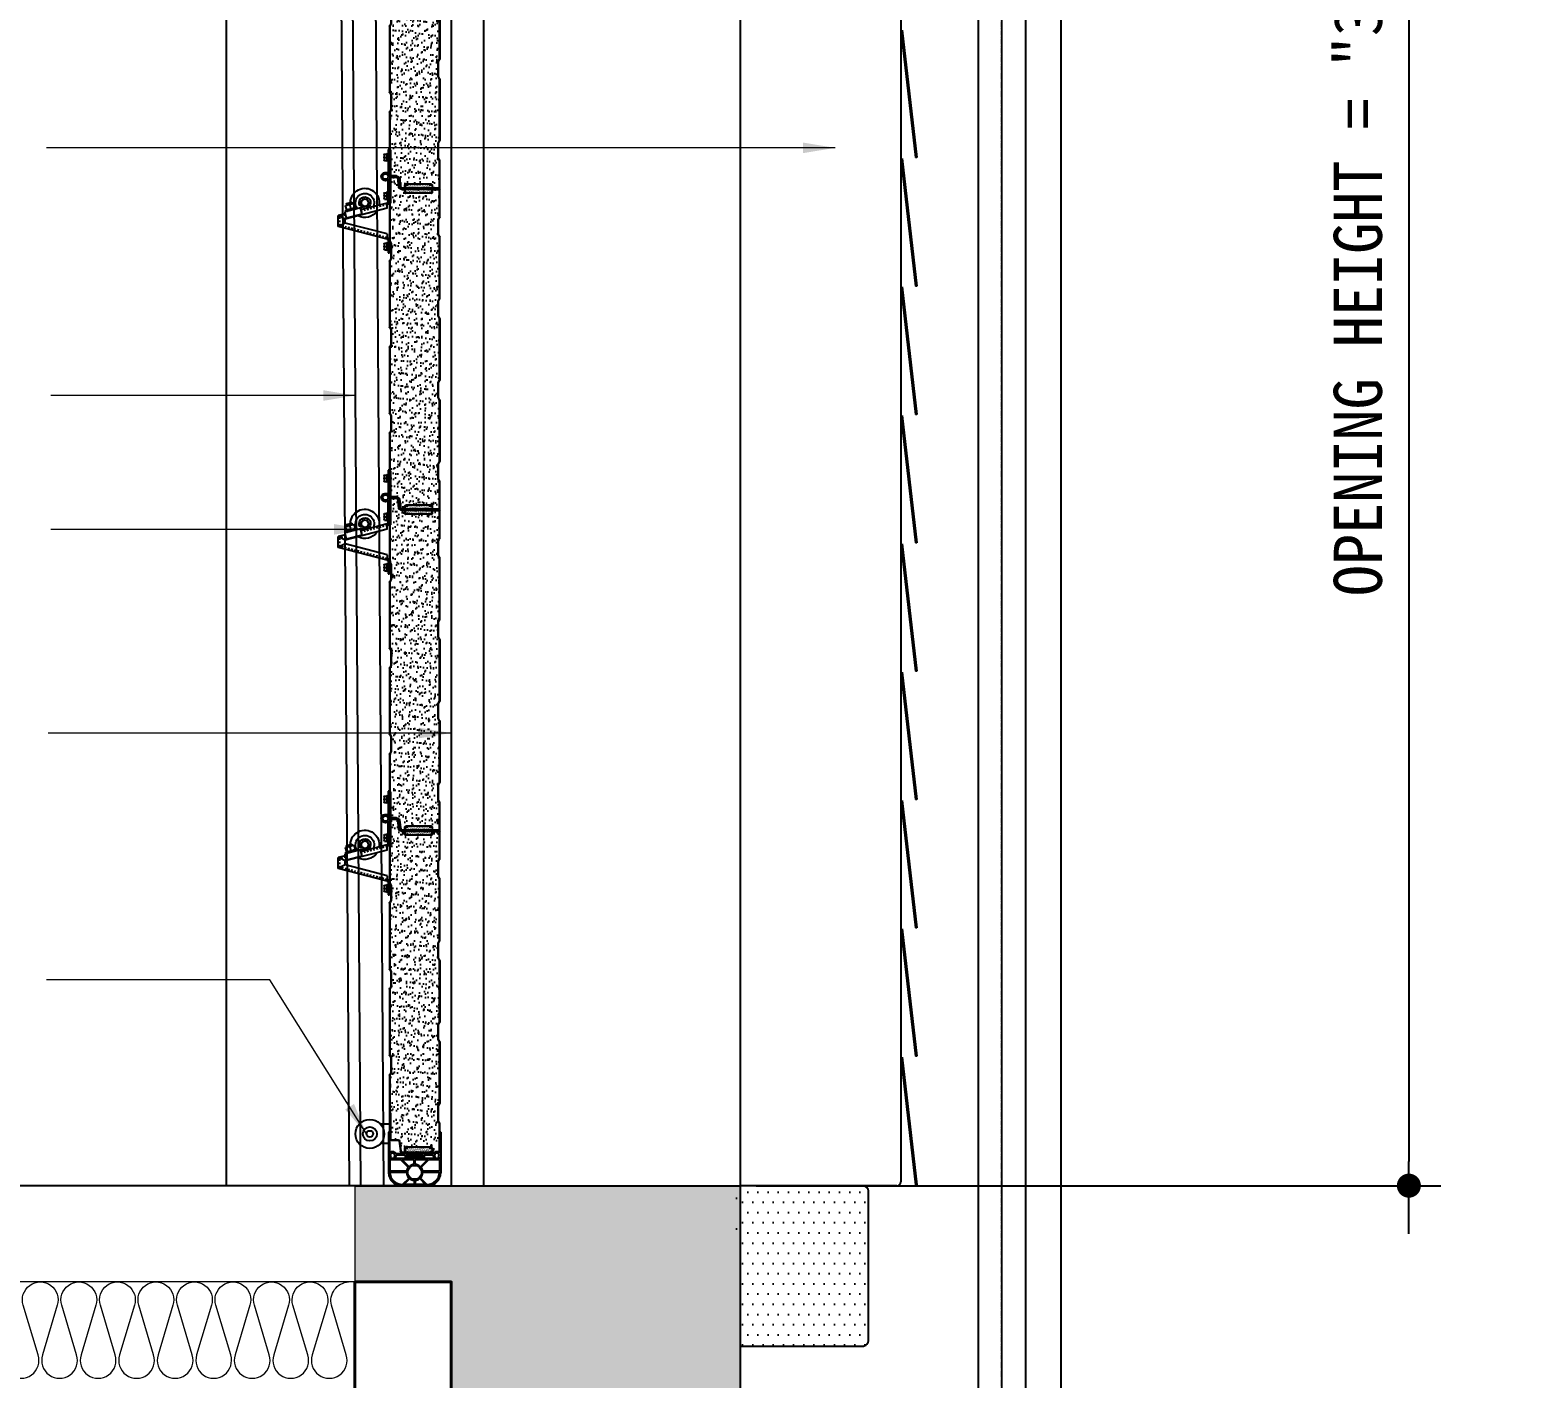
# Model space of a CAD drawing. Header units: millimetres. Extents: x 204328 to 274136, y -196910 to -178068.
# Drawn here: x 239423 to 241738, y -192304 to -190203 of the extents above; entities that cross this region are included whole.
import ezdxf

# ---------------------------------------------------------------- set-up
doc = ezdxf.new("R2010")
doc.units = ezdxf.units.MM
for name, pattern in [('CEN', [62, 60, -1, 0, -1]), ('CENTER', [2, 1.25, -0.25, 0.25, -0.25]), ('HIDDEN', [0.375, 0.25, -0.125]), ('HIDDEN2', [1, 0.5, -0.5])]:
    doc.linetypes.add(name, pattern=pattern)
doc.layers.get('Defpoints').update_dxf_attribs({"color": 140})
for name, color, linetype, lineweight in [('A-AXIS-LINE', 1, 'CEN', 15), ('A-CONC-LIN1', 2, 'Continuous', 40), ('A-DIMS', 7, 'Continuous', 25), ('A-ELEV-LIN2', 7, 'Continuous', 25), ('A-ELEV-LIN3', 8, 'Continuous', 18), ('A-XXXX-FIN2', 6, 'Continuous', 20), ('A-XXXX-INSL2', 8, 'Continuous', 18), ('DJ', 7, 'Continuous', 5)]:
    doc.layers.add(name, color=color, linetype=linetype, lineweight=lineweight)
for name, color, linetype in [('A-CONC-SOLD', 253, 'CEN'), ('CEN', 1, 'CEN'), ('dim', 7, 'Continuous'), ('OHD Frame', 2, 'Continuous'), ('OHD Panel', 5, 'Continuous'), ('OHD Track', 4, 'Continuous')]:
    doc.layers.add(name, color=color, linetype=linetype)
doc.layers.add('A-XXXX-NPLT', color=144, linetype='Continuous', lineweight=15, plot=False)
doc.styles.add('HY울릉도L', font='')
doc.styles.add('돋움체', font='')
doc.styles.get('HY울릉도L').set_extended_font_data('Dotum')
doc.styles.get('돋움체').set_extended_font_data('DotumChe')
doc.dimstyles.new('CDIM', dxfattribs={"dimtxt": 3, "dimasz": 1.5, "dimexe": 2, "dimexo": 1, "dimgap": 1, "dimtad": 1, "dimdec": 0, "dimrnd": 0.5, "dimzin": 0, "dimdsep": 32, "dimlunit": 6, "dimtxsty": 'HY울릉도L', "dimblk1": '_CIDOT', "dimblk2": '_CIDOT', "dimsah": 1, "dimcen": 5.5, "dimclrd": 2, "dimclre": 2, "dimclrt": 7, "dimadec": 0, "dimazin": 0, "dimtfac": 1, "dimtdec": 0, "dimtix": 1, "dimtmove": 2, "dimatfit": 1, "dimldrblk": '_CIDOT', "dimfxl": 1, "dimtolj": 1, "dimtzin": 0, "dimlwd": -1, "dimarcsym": 0})
doc.dimstyles.new('ISO-25', dxfattribs={"dimtxt": 2.5, "dimasz": 2.5, "dimexe": 1.25, "dimexo": 0.625, "dimtad": 1, "dimdsep": 46, "dimtxsty": 'Standard', "dimcen": 2.5, "dimadec": 0, "dimazin": 0, "dimtfac": 1, "dimtmove": 0, "dimatfit": 3, "dimfxl": 1, "dimarcsym": 0})

# ---------------------------------------------------------------- blocks, each defined once
blk = doc.blocks.new('2ROLLER')
for p, q in [((-153853.3, -195.2, 0), (-153854.1, -198.4, 0)), ((-153851.3, -199.7, 0), (-153842.6, -201.9, 0)), ((-153850.6, -196.7, 0), (-153817.7, -205.2, 0)), ((-153844.8, -195.1, 0), (-153841.6, -196, 0)), ((-153841.9, -199, 0), (-153844.4, -208.7, 0)), ((-153836.1, -199.2, 0), (-153836.4, -200.4, 0)), ((-153836.4, -200.4, 0), (-153835.4, -200.7, 0)), ((-153835.4, -200.4, 0), (-153835.4, -200.7, 0)), ((-153835.4, -200.4, 0), (-153834.4, -200.9, 0)), ((-153834.4, -200.7, 0), (-153834.4, -200.9, 0)), ((-153834.4, -200.7, 0), (-153833.5, -201.2, 0)), ((-153834.4, -200.7, 0), (-153833.5, -201.2, 0)), ((-153832.4, -193.2, 0), (-153833.9, -199, 0)), ((-153833.9, -199, 0), (-153820.4, -202.5, 0)), ((-153831.2, -192.4, 0), (-153819.6, -195.4, 0)), ((-153829.6, -192, 0), (-153829.2, -191.8, 0)), ((-153821, -194.8, 0), (-153829.6, -192.1, 0)), ((-153829.4, -192.6, 0), (-153829.6, -192.2, 0)), ((-153829.6, -192.8, 0), (-153829.4, -192.7, 0)), ((-153820.8, -193.9, 0), (-153829.4, -191.2, 0)), ((-153829.1, -191.7, 0), (-153829.4, -191.3, 0)), ((-153829.3, -191.2, 0), (-153828.9, -190.9, 0)), ((-153829.1, -190.3, 0), (-153828.7, -190, 0)), ((-153820.5, -193, 0), (-153829.1, -190.3, 0)), ((-153828.9, -190.8, 0), (-153829.1, -190.4, 0)), ((-153820.5, -192.1, 0), (-153828.6, -190, 0)), ((-153825.7, -194.9, 0), (-153827.2, -200.7, 0)), ((-153823.7, -203.4, 0), (-153822.8, -203.9, 0)), ((-153823.7, -203.4, 0), (-153822.8, -203.9, 0)), ((-153822.8, -203.7, 0), (-153822.8, -203.9, 0)), ((-153822.8, -203.7, 0), (-153821.9, -204.1, 0)), ((-153822.8, -203.7, 0), (-153821.9, -204.1, 0)), ((-153821.8, -203.9, 0), (-153821.9, -204.1, 0)), ((-153821.8, -203.9, 0), (-153820.9, -204.4, 0)), ((-153821.8, -203.9, 0), (-153820.9, -204.4, 0)), ((-153821.3, -195, 0), (-153821, -194.8, 0)), ((-153821.2, -194.2, 0), (-153820.8, -194, 0)), ((-153821, -194.7, 0), (-153821.2, -194.3, 0)), ((-153821, -193.3, 0), (-153820.6, -193.1, 0)), ((-153820.8, -193.8, 0), (-153821, -193.4, 0)), ((-153820.8, -204.2, 0), (-153820.9, -204.4, 0)), ((-153820.8, -192.4, 0), (-153820.5, -192.3, 0)), ((-153820.6, -193, 0), (-153820.8, -192.6, 0)), ((-153820.8, -204.2, 0), (-153819.9, -204.6, 0)), ((-153820.8, -204.2, 0), (-153819.9, -204.6, 0)), ((-153818.9, -196.6, 0), (-153820.4, -202.5, 0)), ((-153817.7, -205.2, 0), (-153820.2, -214.9, 0)), ((-153819.9, -204.6, 0), (-153818.9, -204.9, 0)), ((-153818.6, -203.7, 0), (-153818.9, -204.9, 0)), ((-153818.8, -204.4, 0), (-153818.9, -204.7, 0)), ((-153844.4, -208.7, 0), (-153820.2, -214.9, 0))]:
    blk.add_line(p, q)
at = {"color": 0}
for p, q in [((-153833.4, -200.9, 0), (-153833.5, -201.2, 0)), ((-153833.4, -200.9, 0), (-153832.5, -201.4, 0)), ((-153833.4, -200.9, 0), (-153832.5, -201.4, 0)), ((-153832.4, -201.2, 0), (-153832.5, -201.4, 0)), ((-153832.4, -201.2, 0), (-153831.5, -201.7, 0)), ((-153832.4, -201.2, 0), (-153831.5, -201.7, 0)), ((-153831.5, -201.4, 0), (-153831.5, -201.7, 0)), ((-153831.5, -201.4, 0), (-153830.6, -201.9, 0)), ((-153831.5, -201.4, 0), (-153830.6, -201.9, 0)), ((-153830.5, -201.7, 0), (-153830.6, -201.9, 0)), ((-153830.5, -201.7, 0), (-153829.6, -202.1, 0)), ((-153830.5, -201.7, 0), (-153829.6, -202.1, 0)), ((-153829.5, -201.9, 0), (-153829.6, -202.1, 0)), ((-153829.5, -201.9, 0), (-153828.6, -202.4, 0)), ((-153829.5, -201.9, 0), (-153828.6, -202.4, 0)), ((-153828.6, -202.2, 0), (-153828.6, -202.4, 0)), ((-153828.6, -202.2, 0), (-153827.7, -202.6, 0)), ((-153828.6, -202.2, 0), (-153827.7, -202.6, 0)), ((-153827.6, -202.4, 0), (-153827.7, -202.6, 0)), ((-153827.6, -202.4, 0), (-153826.7, -202.9, 0)), ((-153827.6, -202.4, 0), (-153826.7, -202.9, 0)), ((-153826.6, -202.7, 0), (-153826.7, -202.9, 0)), ((-153826.6, -202.7, 0), (-153825.7, -203.1, 0)), ((-153826.6, -202.7, 0), (-153825.7, -203.1, 0)), ((-153825.7, -202.9, 0), (-153825.7, -203.1, 0)), ((-153825.7, -202.9, 0), (-153824.8, -203.4, 0)), ((-153825.7, -202.9, 0), (-153824.8, -203.4, 0)), ((-153824.7, -203.2, 0), (-153824.8, -203.4, 0)), ((-153824.7, -203.2, 0), (-153823.8, -203.6, 0)), ((-153824.7, -203.2, 0), (-153823.8, -203.6, 0)), ((-153823.7, -203.4, 0), (-153823.8, -203.6, 0))]:
    blk.add_line(p, q, dxfattribs=at)
at = {"color": 5, "linetype": 'HIDDEN'}
blk.add_line((-153823.7, -203.7, 0), (-153823.6, -203.7, 0), dxfattribs=at)
blk.add_circle((-153849.1, -190.9, 0), 5.5)
for centre, radius, start, end in [((-153849.1, -190.9, 0), 22.5, 1.0314, 189.1436), ((-153849.1, -190.9, 0), 14.5, 321.1221, 203.9319), ((-153849.1, -190.9, 0), 9, 326.0942, 255.5654), ((-153849.1, -190.9, 0), 6, 315.5654, 255.5654), ((-153849.2, -191.4, 0), 22.5, 212.732, 298.3988), ((-153833.5, -211.5, 0), 12.5, 59.3052, 101.6693), ((-153831.5, -193.4, 0), 1, 75.5654, 165.5654), ((-153829.5, -192.1, 0), 0.0908, 120.5654, 210.5654), ((-153829.3, -191.2, 0), 0.0908, 120.5654, 210.5654), ((-153829.4, -192.6, 0), 0.0908, 300.5654, 30.5654), ((-153829.2, -191.7, 0), 0.0908, 300.5654, 30.5654), ((-153829.1, -190.4, 0), 0.0908, 120.5654, 210.5654), ((-153829, -190.9, 0), 0.0908, 300.5654, 30.5654), ((-153828.6, -190.1, 0), 0.0908, 75.5654, 120.5654), ((-153826.8, -213.2, 0), 12.5, 49.4615, 91.8256), ((-153826.6, -194.7, 0), 1, 345.5654, 75.5654), ((-153824.7, -195.1, 0), 1, 75.5654, 165.5654), ((-153821.2, -194.3, 0), 0.0908, 120.5654, 210.5654), ((-153820.9, -193.4, 0), 0.0908, 120.5654, 210.5654), ((-153821.1, -194.8, 0), 0.0908, 300.5654, 30.5654), ((-153820.7, -192.5, 0), 0.0908, 120.5654, 210.5654), ((-153820.9, -193.9, 0), 0.0908, 300.5654, 30.5654), ((-153820.6, -193, 0), 0.0908, 300.5654, 30.5654), ((-153820.5, -192.2, 0), 0.0908, 300.5654, 75.5654), ((-153819.9, -196.4, 0), 1, 345.5654, 75.5654)]:
    blk.add_arc(centre, radius, start, end)
blk.add_arc((-153823.6, -203.8, 0), 0.09, 120.5654, 210.5654, dxfattribs=at)
blk = doc.blocks.new('2인치 SIDE HINGE 단면')
at = {"extrusion": (-1, 2.44929e-16, 5.96917e-14)}
blk.add_line((0, 129), (0, 165), dxfattribs=at)
at = {"extrusion": (2.44929e-16, 1, -2.44929e-16)}
blk.add_line((0, 165), (2.3, 165), dxfattribs=at)
at = {"extrusion": (-5.96917e-14, -2.44929e-16, -1)}
for p, q in [((0, 165), (2.3, 165)), ((0, 129), (0, 165)), ((2.3, 165), (2.3, 129)), ((0, 129), (2.3, 129))]:
    blk.add_line(p, q, dxfattribs=at)
at = {"extrusion": (1, -2.44929e-16, -5.96917e-14)}
blk.add_line((2.3, 165), (2.3, 129), dxfattribs=at)
at = {"color": 5, "linetype": 'HIDDEN2', "ltscale": 5}
for p, q in [((0, 156), (2.3, 156)), ((2.3, 149), (0, 149)), ((2.3, 97.5), (0, 97.5)), ((2.3, 94), (0, 94)), ((2.3, 91), (0, 91)), ((2.3, 87.5), (0, 87.5)), ((4, 79), (44.6, 68.5)), ((4, 27.6), (77.7, 46.6)), ((68.8, 62.3), (77.7, 60)), ((77.7, 46.6), (77.7, 60)), ((2.3, 18.6), (0, 18.6)), ((2.3, 15.1), (0, 15.1)), ((2.3, 12.1), (0, 12.1)), ((2.3, 8.6), (0, 8.6))]:
    blk.add_line(p, q, dxfattribs=at)
for p, q in [((3.2, 159.2), (2.3, 159.2)), ((3.2, 145.8), (2.4, 145.8)), ((8, 157.5), (3.7, 157.5)), ((3.7, 157.5), (3.7, 147.5)), ((8, 152.5), (3.7, 152.5)), ((8, 147.5), (3.7, 147.5)), ((8.7, 156.8), (8.7, 148.2)), ((0, 129), (0, 122.5)), ((0, 83.4), (0, 122.5)), ((2.3, 129), (2.3, 127.5)), ((2.3, 127.5), (2.3, 129)), ((2.3, 83.4), (2.3, 117.5)), ((3.2, 99.2), (2.3, 99.2)), ((8, 97.5), (3.7, 97.5)), ((3.7, 97.5), (3.7, 87.5)), ((8.7, 96.8), (8.7, 88.2)), ((2.3, 86), (0, 86)), ((2.3, 83.5), (0, 83.5)), ((3.2, 85.8), (2.4, 85.8)), ((3.2, 79.2), (4, 79)), ((8, 92.5), (3.7, 92.5)), ((8, 87.5), (3.7, 87.5)), ((3.8, 81.4), (45.1, 70.8)), ((4, 73.1), (4, 81.4)), ((4, 73.1), (69, 56.4)), ((4, 33.5), (69, 50.2)), ((69, 56.4), (80, 61.8)), ((69, 50.2), (69, 56.4)), ((69, 50.2), (80, 44.8)), ((69.3, 64.5), (80, 61.8)), ((80, 44.8), (80, 61.8)), ((0, 23.2), (0, 3.6)), ((2.3, 23.2), (2.3, 3.6)), ((3.2, 27.4), (4, 27.6)), ((3.8, 25.2), (80, 44.8)), ((4, 33.5), (4, 25.2)), ((2.3, 23.1), (0, 23.1)), ((2.3, 20.6), (0, 20.6)), ((2.3, 3.6), (0, 3.6)), ((3.2, 20.4), (2.3, 20.4)), ((3.2, 6.9), (2.4, 6.9)), ((8, 18.6), (3.7, 18.6)), ((3.7, 18.6), (3.7, 8.6)), ((8, 13.6), (3.7, 13.6)), ((8, 8.6), (3.7, 8.6)), ((8.7, 17.9), (8.7, 9.3))]:
    blk.add_line(p, q)
at = {"extrusion": (-2.44929e-16, -1, 2.44929e-16)}
blk.add_line((0, 129), (2.3, 129), dxfattribs=at)
at = {"extrusion": (7.34788e-16, 1, 1.03474e-13)}
blk.add_line((0, 129), (2.3, 129), dxfattribs=at)
at = {"extrusion": (-5.96917e-14, -2.44929e-16, -1)}
blk.add_circle((-6.5, 122.5), 4.2, dxfattribs=at)
for centre, radius, start, end in [((-5.7, 155.1), 9.81, 344.4871, 24.8899), ((-5.7, 149.9), 9.81, 335.1101, 15.5129), ((8, 156.8), 0.714, 0, 90), ((8, 153.2), 0.714, 270, 0), ((8, 151.8), 0.714, 0, 90), ((8, 148.2), 0.714, 270, 0), ((6.5, 122.5), 6.5, 229.7478, 180), ((-5.7, 95.1), 9.81, 344.4871, 24.8899), ((8, 96.8), 0.714, 0, 90), ((8, 93.2), 0.714, 270, 0), ((4.3, 83.4), 4.3, 180, 255.5654), ((4.3, 83.4), 2, 180, 255.5654), ((-5.7, 89.9), 9.81, 335.1101, 15.5129), ((8, 91.8), 0.714, 0, 90), ((8, 88.2), 0.714, 270, 0), ((4.3, 23.2), 4.3, 104.4346, 180), ((4.3, 23.2), 2, 104.4346, 180), ((-5.7, 16.2), 9.81, 344.4871, 24.8899), ((-5.7, 11), 9.81, 335.1101, 15.5129), ((8, 17.9), 0.714, 0, 90), ((8, 14.3), 0.714, 270, 0), ((8, 12.9), 0.714, 0, 90), ((8, 9.3), 0.714, 270, 0)]:
    blk.add_arc(centre, radius, start, end)
blk.add_blockref('2ROLLER', (153887.7, 272.7, 0))
blk = doc.blocks.new('A$C1B0F701D')
at = {"layer": 'OHD Panel'}
for p, q in [((0, 457.1), (0, 499.5)), ((0.5, 457.1), (0.5, 499.5)), ((2.5, 502), (9.5, 502)), ((9.5, 502), (2.5, 502)), ((2.5, 501.5), (9.5, 501.5)), ((11.5, 499.5), (11.5, 497)), ((11.5, 496), (11.5, 499.5)), ((12, 499.5), (12, 497)), ((12, 496), (12, 499.5)), ((16.5, 495), (13, 495)), ((13, 494.5), (16.5, 494.5)), ((1.8, 452.9), (0.3, 456)), ((2.2, 453.1), (0.7, 456.2)), ((2, 431), (2, 452)), ((2.5, 431), (2.5, 452)), ((0, 330.1), (0, 425.9)), ((0.3, 427), (1.8, 430.1)), ((0.5, 330.1), (0.5, 425.9)), ((0.7, 426.8), (2.2, 429.9)), ((1.8, 325.9), (0.3, 329)), ((2.2, 326.1), (0.7, 329.2)), ((2, 304), (2, 325)), ((2.5, 304), (2.5, 325)), ((0.3, 300), (1.8, 303.1)), ((0.7, 299.8), (2.2, 302.9)), ((0, 298.9), (0, 203.1)), ((0.5, 203.1), (0.5, 298.9)), ((1.8, 198.9), (0.3, 202)), ((2.2, 199.1), (0.7, 202.2)), ((2, 177), (2, 198)), ((2.5, 177), (2.5, 198)), ((0, 171.9), (0, 76.1)), ((0.3, 173), (1.8, 176.1)), ((0.5, 76.1), (0.5, 171.9)), ((0.7, 172.8), (2.2, 175.9)), ((1.8, 71.9), (0.3, 75)), ((2.2, 72.1), (0.7, 75.2)), ((2, 50), (2, 71)), ((2.5, 50), (2.5, 71)), ((0.3, 46), (1.8, 49.1)), ((0.7, 45.8), (2.2, 48.9)), ((0, 2.5), (0, 44.9)), ((0.5, 2.5), (0.5, 44.9)), ((9.5, 0.5), (2.5, 0.5)), ((11.5, 6), (11.5, 2.5)), ((12, 6), (12, 2.5)), ((13, 7.5), (16.5, 7.5)), ((16.5, 7), (13, 7)), ((9.5, 0), (2.5, 0))]:
    blk.add_line(p, q, dxfattribs=at)
for centre, radius, start, end in [((2.5, 499.5), 2.5, 90, 180), ((2.5, 499.5), 2, 90, 180), ((9.5, 499.5), 2.5, 0, 90), ((9.5, 499.5), 2, 0, 90), ((13, 496), 1.5, 180, 270), ((13, 496), 1, 180, 270), ((2.5, 457.1), 2.5, 180, 206.5651), ((2.5, 457.1), 2, 180, 206.5651), ((0, 452), 2, 0, 26.5651), ((0, 452), 2.5, 0, 26.5651), ((2.5, 425.9), 2.5, 153.4349, 180), ((2.5, 425.9), 2, 153.4349, 180), ((0, 431), 2, 333.4349, 0), ((0, 431), 2.5, 333.4349, 0), ((2.5, 330.1), 2.5, 180, 206.5651), ((2.5, 330.1), 2, 180, 206.5651), ((0, 325), 2, 0, 26.5651), ((0, 325), 2.5, 0, 26.5651), ((0, 304), 2, 333.4349, 0), ((0, 304), 2.5, 333.4349, 0), ((2.5, 298.9), 2.5, 153.4349, 180), ((2.5, 298.9), 2, 153.4349, 180), ((2.5, 203.1), 2.5, 180, 206.5651), ((2.5, 203.1), 2, 180, 206.5651), ((0, 198), 2, 0, 26.5651), ((0, 198), 2.5, 0, 26.5651), ((2.5, 171.9), 2.5, 153.4349, 180), ((2.5, 171.9), 2, 153.4349, 180), ((0, 177), 2, 333.4349, 0), ((0, 177), 2.5, 333.4349, 0), ((2.5, 76.1), 2.5, 180, 206.5651), ((2.5, 76.1), 2, 180, 206.5651), ((0, 71), 2, 0, 26.5651), ((0, 71), 2.5, 0, 26.5651), ((0, 50), 2, 333.4349, 0), ((0, 50), 2.5, 333.4349, 0), ((2.5, 44.9), 2.5, 153.4349, 180), ((2.5, 44.9), 2, 153.4349, 180), ((2.5, 2.5), 2.5, 180, 270), ((2.5, 2.5), 2, 180, 270), ((9.5, 2.5), 2.5, 270, 0), ((9.5, 2.5), 2, 270, 0), ((13, 6), 1.5, 90, 180), ((13, 6), 1, 90, 180)]:
    blk.add_arc(centre, radius, start, end, dxfattribs=at)
blk = doc.blocks.new('A$C2BEC2C56')
at = {"layer": 'OHD Panel'}
h = blk.add_hatch(color=256, dxfattribs=at)
h.dxf.hatch_style = 1
h.paths.add_polyline_path([(28, 518.5), (27, 518.5), (27, 478.5), (28, 478.5)])
h = blk.add_hatch(color=256, dxfattribs=at)
h.dxf.hatch_style = 1
h.paths.add_polyline_path([(28, 61.5), (27, 61.5), (27, 21.5), (28, 21.5)])
edge = h.paths.add_edge_path()
edge.add_arc((27.5, 21.5), 0.5, 270, 360)
for p, q in [((13.5, 502.9), (15.2, 518.8)), ((14, 502.8), (15.6, 518.7)), ((17.6, 521), (26, 521)), ((17.6, 520.5), (26, 520.5)), ((27, 518.5), (27, 478.5)), ((28, 518.5), (27, 518.5)), ((28, 518.5), (28, 419.6)), ((28, 478.5), (28, 518.5)), ((28.5, 518.5), (28.5, 419.6)), ((0, 495), (3.5, 495)), ((0, 494.5), (3.5, 494.5)), ((4.5, 496), (4.5, 500.5)), ((5, 496), (5, 500.5)), ((6, 502), (12.5, 502)), ((6, 501.5), (12.5, 501.5)), ((27, 478.5), (28, 478.5)), ((27.8, 418.7), (26.3, 415.6)), ((28.2, 418.5), (26.7, 415.4)), ((26, 414.5), (26, 393.5)), ((26.5, 414.5), (26.5, 393.5)), ((26.3, 392.4), (27.8, 389.3)), ((26.7, 392.6), (28.2, 389.5)), ((28, 388.4), (28, 285.6)), ((28.5, 388.4), (28.5, 285.6)), ((26, 280.5), (26, 259.5)), ((27.8, 284.7), (26.3, 281.6)), ((26.5, 280.5), (26.5, 259.5)), ((28.2, 284.5), (26.7, 281.4)), ((26.3, 258.4), (27.8, 255.3)), ((26.7, 258.6), (28.2, 255.5)), ((28, 254.4), (28, 151.6)), ((28.5, 254.4), (28.5, 151.6)), ((26, 146.5), (26, 125.5)), ((27.8, 150.7), (26.3, 147.6)), ((26.5, 146.5), (26.5, 125.5)), ((28.2, 150.5), (26.7, 147.4)), ((26.3, 124.4), (27.8, 121.3)), ((26.7, 124.6), (28.2, 121.5)), ((28, 120.4), (28, 21.5)), ((28.5, 120.4), (28.5, 21.5)), ((27, 61.5), (27, 21.5)), ((28, 61.5), (27, 61.5)), ((28, 21.5), (28, 61.5)), ((3.5, 7.5), (0, 7.5)), ((3.5, 7), (0, 7)), ((4.5, 2.5), (4.5, 6)), ((5, 2.5), (5, 6)), ((9.3, 0.5), (7, 0.5)), ((9.3, 0), (7, 0)), ((12.9, 17.3), (11.3, 2.3)), ((13.4, 17.2), (11.8, 2.2)), ((26, 19.5), (15.4, 19.5)), ((26, 19), (15.4, 19)), ((27, 21.5), (28, 21.5))]:
    blk.add_line(p, q, dxfattribs=at)
for centre, radius, start, end in [((17.6, 518.5), 2.5, 90, 173.991), ((17.6, 518.5), 2, 90, 173.991), ((26, 518.5), 2.5, 0, 90), ((26, 518.5), 2, 0, 90), ((3.5, 496), 1, 270, 0), ((3.5, 496), 1.5, 270, 0), ((6, 500.5), 1.5, 90, 180), ((6, 500.5), 1, 90, 180), ((12.5, 503), 1, 270, 353.991), ((12.5, 503), 1.5, 270, 353.991), ((26, 419.6), 2, 333.4349, 0), ((26, 419.6), 2.5, 333.4349, 0), ((28.5, 414.5), 2.5, 153.4349, 180), ((28.5, 414.5), 2, 153.4349, 180), ((28.5, 393.5), 2.5, 180, 206.5651), ((28.5, 393.5), 2, 180, 206.5651), ((26, 388.4), 2, 0, 26.5651), ((26, 388.4), 2.5, 0, 26.5651), ((28.5, 280.5), 2.5, 153.4349, 180), ((28.5, 280.5), 2, 153.4349, 180), ((26, 285.6), 2, 333.4349, 0), ((26, 285.6), 2.5, 333.4349, 0), ((28.5, 259.5), 2.5, 180, 206.5651), ((28.5, 259.5), 2, 180, 206.5651), ((26, 254.4), 2, 0, 26.5651), ((26, 254.4), 2.5, 0, 26.5651), ((28.5, 146.5), 2.5, 153.4349, 180), ((28.5, 146.5), 2, 153.4349, 180), ((26, 151.6), 2, 333.4349, 0), ((26, 151.6), 2.5, 333.4349, 0), ((28.5, 125.5), 2.5, 180, 206.5651), ((28.5, 125.5), 2, 180, 206.5651), ((26, 120.4), 2, 0, 26.5651), ((26, 120.4), 2.5, 0, 26.5651), ((3.5, 6), 1.5, 0, 90), ((3.5, 6), 1, 0, 90), ((7, 2.5), 2.5, 180, 270), ((7, 2.5), 2, 180, 270), ((9.3, 2.5), 2, 270, 353.991), ((9.3, 2.5), 2.5, 270, 353.991), ((15.4, 17), 2.5, 90, 173.991), ((15.4, 17), 2, 90, 173.991), ((26, 21.5), 2.5, 270, 0), ((26, 21.5), 2, 270, 0)]:
    blk.add_arc(centre, radius, start, end, dxfattribs=at)
blk = doc.blocks.new('A$C23A425F1')
h = blk.add_hatch()
h.set_pattern_fill('AR-SAND', color=2)
h.set_pattern_definition([(37.5, (-10314.7876, 683.2013), (-0.06299336, 1.92682377), [0, -1.52, 0, -1.7, 0, -1.625]), (7.5, (-10314.7876, 683.2013), (1.7697767, 2.82214607), [0, -0.82, 0, -1.37, 0, -0.525]), (327.5, (-10316.0176, 683.2013), (3.11414186, 0.00565905), [0, -0.5, 0, -1.8, 0, -2.35]), (317.5, (-10316.0176, 683.2013), (3.0061266, 0.87767556), [0, -0.25, 0, -1.18, 0, -1.35])])
edge = h.paths.add_edge_path()
edge.add_arc((41, 7), 1, 0, 90)
edge.add_line((41, 8), (1, 8))
edge.add_arc((1, 7), 1, 90, 180)
edge.add_line((0, 7), (0, 0))
edge.add_line((0, 0), (42, 0))
edge.add_line((42, 0), (42, 7))
at = {"color": 2}
for p, q in [((0, 7), (0, 0)), ((0, 0), (42, 0)), ((1, 8), (41, 8)), ((42, 7), (42, 0))]:
    blk.add_line(p, q, dxfattribs=at)
for centre, start, end in [((1, 7), 90, 180), ((41, 7), 0, 90)]:
    blk.add_arc(centre, 1, start, end, dxfattribs=at)
blk = doc.blocks.new('A$C56DB41DC')
h = blk.add_hatch()
h.set_pattern_fill('AR-SAND', color=253, scale=0.3)
h.set_pattern_definition([(37.5, (-85037.311, 18117.669), (-0.4800094, 14.6823971), [0, -11.5824, 0, -12.954, 0, -12.3825]), (7.5, (-85037.311, 18117.669), (13.4856985, 21.504753), [0, -6.2484, 0, -10.4394, 0, -4.0005]), (327.5, (-85046.684, 18117.669), (23.7297711, 0.0431155), [0, -3.81, 0, -13.716, 0, -17.907]), (317.5, (-85046.684, 18117.669), (22.9066936, 6.6878797), [0, -1.905, 0, -8.9916, 0, -10.287])])
h.paths.add_polyline_path([(77.5, 121.4, 0.116434), (77.3, 122.3), (75.8, 125.4, -0.116434), (75.5, 126.5), (75.5, 147.5, -0.116434), (75.8, 148.6), (77.3, 151.7, 0.116434), (77.5, 152.6), (77.5, 255.4, 0.116434), (77.3, 256.3), (75.8, 259.4, -0.116434), (75.5, 260.5), (75.5, 281.5, -0.116434), (75.8, 282.6), (77.3, 285.7, 0.116434), (77.5, 286.6), (77.5, 389.4, 0.116434), (77.3, 390.3), (75.8, 393.4, -0.116434), (75.5, 394.5), (75.5, 415.5, -0.116434), (75.8, 416.6), (77.3, 419.7, 0.116434), (77.5, 420.6), (77.5, 478.5), (76.5, 478.5), (76.5, 518.5), (77.5, 518.5, 0.414214), (75.5, 520.5), (67.1, 520.5, 0.383819), (65.1, 518.7), (63.5, 502.8, -0.383819), (62, 501.5), (55.5, 501.5, 0.414214), (54.5, 500.5), (54.5, 496, -0.414214), (53, 494.5), (49.5, 494.5), (49.5, 495), (16.5, 495), (16.5, 494.5), (13, 494.5, -0.414214), (11.5, 496), (11.5, 499.5, 0.414214), (9.5, 501.5), (2.5, 501.5, 0.414214), (0.5, 499.5), (0.5, 458.1, 0.116434), (0.7, 457.2), (2.2, 454.1, -0.116434), (2.5, 453), (2.5, 432, -0.116434), (2.2, 430.9), (0.7, 427.8, 0.116434), (0.5, 426.9), (0.5, 331.1, 0.116434), (0.7, 330.2), (2.2, 327.1, -0.116434), (2.5, 326), (2.5, 305, -0.116434), (2.2, 303.9), (0.7, 300.8, 0.116434), (0.5, 299.9), (0.5, 204.1, 0.116434), (0.7, 203.2), (2.2, 200.1, -0.116434), (2.5, 199), (2.5, 178, -0.116434), (2.2, 176.9), (0.7, 173.8, 0.116434), (0.5, 172.9), (0.5, 77.1, 0.116434), (0.7, 76.2), (2.2, 73.1, -0.116434), (2.5, 72), (2.5, 51, -0.116434), (2.2, 49.9), (0.7, 46.8, 0.116434), (0.5, 45.9), (0.5, 4.5, 0.414214), (2.5, 2.5), (9.5, 2.5, 0.414214), (11.5, 4.5), (11.5, 8, -0.414214), (13, 9.5), (16.5, 9.5), (16.5, 9), (49.5, 9), (49.5, 9.5), (53, 9.5, -0.414214), (54.5, 8), (54.5, 4.5, 0.414214), (56.5, 2.5), (58.8, 2.5, 0.383819), (60.8, 4.3), (62.4, 19.3, -0.383819), (64.9, 21.5), (75.5, 21.5, 0.414214), (77.5, 23.5), (76.5, 23.5), (76.5, 63.5), (77.5, 63.5)])
at = {"color": 5}
for name, p in [('A$C2BEC2C56', (49.5, 1)), ('A$C1B0F701D', (0, 1))]:
    blk.add_blockref(name, p, dxfattribs=at)
at = {"color": 6, "xscale": -1, "rotation": 180}
blk.add_blockref('A$C23A425F1', (12, 503), dxfattribs=at)
at = {"color": 6}
blk.add_blockref('A$C23A425F1', (12, 1), dxfattribs=at)
blk = doc.blocks.new('_CIDOT')
at = {"color": 0, "linetype": 'ByBlock'}
blk.add_line((2, 0), (-1, 0), dxfattribs=at)
at = {"color": 0, "linetype": 'ByBlock', "const_width": 0.5}
blk.add_lwpolyline([(-0.25, 0, 1), (0.25, 0, 1)], format="xyb", close=True, dxfattribs=at)
blk = doc.blocks.new('*D58')
at = {"layer": 'A-DIMS', "lineweight": -2, "transparency": 16777216}
for p, q in [((240554.7, -189004.2), (241621, -189004.2)), ((240554.7, -192004.2), (241621, -192004.2))]:
    blk.add_line(p, q, dxfattribs=at)
at = {"layer": 'A-DIMS', "transparency": 16777216}
blk.add_line((241571, -189041.7), (241571, -191966.7), dxfattribs=at)
at = {"layer": 'Defpoints', "color": 0, "transparency": 16777216}
for p in [(240529.7, -189004.2, 0), (240529.7, -192004.2, 0), (241571, -192004.2)]:
    blk.add_point(p, dxfattribs=at)
at = {"layer": 'A-DIMS', "transparency": 16777216, "xscale": 37.5, "yscale": 37.5, "zscale": 37.5}
for p, rotation in [((241571, -189004.2), 90), ((241571, -192004.2), 270)]:
    blk.add_blockref('_CIDOT', p, dxfattribs=dict(at, rotation=rotation))
at = {"layer": 'A-DIMS', "color": 3, "transparency": 16777216, "insert": (241501.2, -190504.2), "char_height": 75, "attachment_point": 5, "rotation": 90, "style": '돋움체'}
blk.add_mtext('\\A1;OPENING HEIGHT = "3,000"', dxfattribs=at)
blk = doc.blocks.new('*D61')
at = {"layer": 'A-DIMS', "lineweight": -2, "transparency": 16777216}
for p, q in [((240054.7, -188954.2), (237619.6, -188954.2)), ((240054.7, -192004.2), (237619.6, -192004.2))]:
    blk.add_line(p, q, dxfattribs=at)
at = {"layer": 'A-DIMS', "transparency": 16777216}
blk.add_line((237669.6, -188991.7), (237669.6, -191966.7), dxfattribs=at)
at = {"layer": 'Defpoints', "color": 0, "transparency": 16777216}
for p in [(240079.7, -188954.2, 0), (237669.6, -192004.2), (240079.7, -192004.2, 0)]:
    blk.add_point(p, dxfattribs=at)
at = {"layer": 'A-DIMS', "transparency": 16777216, "xscale": 37.5, "yscale": 37.5, "zscale": 37.5}
for p, rotation in [((237669.6, -188954.2), 90), ((237669.6, -192004.2), 270)]:
    blk.add_blockref('_CIDOT', p, dxfattribs=dict(at, rotation=rotation))
at = {"layer": 'A-DIMS', "color": 3, "transparency": 16777216, "insert": (237599.8, -190479.2), "char_height": 75, "attachment_point": 5, "rotation": 90, "style": '돋움체'}
blk.add_mtext('\\A1;OHD OPENING HEIGHT="3,050"', dxfattribs=at)

msp = doc.modelspace()

# ---------------------------------------------------------------- hatches: boundary and pattern name
h = msp.add_hatch()
h.set_pattern_fill('DOTS,_O', color=6, scale=15)
h.set_pattern_definition([(0, (177397.193, 327612.758), (11.90625, 23.8125), [0, -23.8125])])
h.paths.add_polyline_path([(240454.7, -192004.3), (240529.7, -192004.3), (240529.7, -192079.3), (240523.7, -192073.3), (240523.7, -192016.3, 0.414214), (240517.7, -192010.3), (240460.7, -192010.3)])
h = msp.add_hatch()
h.set_pattern_fill('DOTS', color=256, scale=10)
h.set_pattern_definition([(0, (-77593.623, -69967.186), (7.9375, 15.875), [0, -15.875])])
h.paths.add_polyline_path([(240729.7, -192014.2, 0.414214), (240719.7, -192004.2), (240529.7, -192004.2), (240529.7, -192254.2), (240719.7, -192254.2, 0.414214), (240729.7, -192244.2)])
at = {"layer": 'A-CONC-SOLD'}
h = msp.add_hatch(color=256, dxfattribs=at)
h.dxf.hatch_style = 1
h.paths.add_polyline_path([(240529.7, -193304.2), (240529.7, -192004.2), (239929.7, -192004.2), (239929.7, -192154.2), (240079.7, -192154.2), (240079.7, -193304.2)])

# ---------------------------------------------------------------- linework, layer by layer
for p, q in [((239983.7, -191908.6, 0), (239969.6, -191908.6, 0)), ((239982.2, -191938.6, 0), (239969.6, -191938.6, 0)), ((240033.8, -191957, 0), (240011.7, -191957, 0)), ((240011.7, -191957, 0), (240011.7, -191958.7, 0)), ((240019.4, -191958.7, 0), (240011.7, -191958.7, 0)), ((240019.4, -191962, 0), (240019.4, -191958.7, 0)), ((240021.1, -191962, 0), (240021.1, -191958.7, 0)), ((240024.4, -191958.7, 0), (240021.1, -191958.7, 0)), ((240024.4, -191962, 0), (240024.4, -191958.7, 0)), ((240033.8, -191958.7, 0), (240026.1, -191958.7, 0)), ((240026.1, -191962, 0), (240026.1, -191958.7, 0)), ((240033.8, -191957, 0), (240033.8, -191958.7, 0)), ((240019.4, -191962, 0), (239982.2, -191962, 0)), ((240001, -191963.7, 0), (239983.9, -191963.7, 0)), ((240021.9, -191963.7, 0), (240003, -191963.7, 0)), ((240024.4, -191962, 0), (240021.1, -191962, 0)), ((240042.5, -191963.7, 0), (240023.6, -191963.7, 0)), ((240063.2, -191962, 0), (240026.1, -191962, 0)), ((240061.5, -191963.7, 0), (240044.5, -191963.7, 0))]:
    msp.add_line(p, q)
at = {"color": 4}
for p, q in [((239982.2, -191921, 0), (239982.2, -191950.6, 0)), ((239983.7, -191920.1, 0), (239983.7, -191949.9, 0)), ((240061.7, -191920.1, 0), (240061.7, -191953.3, 0)), ((240063.2, -191921, 0), (240063.2, -191950.6, 0)), ((239982.4, -191950.9, 0), (239982.2, -191950.6, 0)), ((239982.4, -191950.9, 0), (239982.2, -191951.1, 0)), ((239982.2, -191951.1, 0), (239982.2, -191961.3, 0)), ((239983.7, -191949.9, 0), (239983.7, -191953.3, 0)), ((240052.2, -191954.5, 0), (239993.2, -191954.5, 0)), ((240007.7, -191956.5, 0), (239993.8, -191956.5, 0)), ((240007.7, -191956.5, 0), (240007.7, -191961.3, 0)), ((240035.7, -191956.5, 0), (240009.7, -191956.5, 0)), ((240009.7, -191956.5, 0), (240009.7, -191959.3, 0)), ((240018.9, -191959.3, 0), (240009.7, -191959.3, 0)), ((240018.9, -191959.3, 0), (240018.9, -191961.3, 0)), ((240026.5, -191959.3, 0), (240026.5, -191961.3, 0)), ((240035.7, -191959.3, 0), (240026.5, -191959.3, 0)), ((240035.7, -191956.5, 0), (240035.7, -191959.3, 0)), ((240051.6, -191956.5, 0), (240037.7, -191956.5, 0)), ((240037.7, -191956.5, 0), (240037.7, -191961.3, 0)), ((240061.7, -191949.9, 0), (240061.7, -191953.3, 0)), ((240063, -191950.9, 0), (240063.2, -191950.6, 0)), ((240063, -191950.9, 0), (240063.2, -191951.1, 0)), ((240063.2, -191951.1, 0), (240063.2, -191961.3, 0)), ((239982.2, -191961.3, 0), (239984.3, -191961.3, 0)), ((239984.3, -191961.3, 0), (239983.7, -191961.3, 0)), ((240018.9, -191961.3, 0), (240007.7, -191961.3, 0)), ((240037.7, -191961.3, 0), (240026.5, -191961.3, 0)), ((240037.7, -191961.3, 0), (240026.5, -191961.3, 0)), ((240061.1, -191961.3, 0), (240061.7, -191961.3, 0)), ((240063.2, -191961.3, 0), (240061.1, -191961.3, 0))]:
    msp.add_line(p, q, dxfattribs=at)
at = {"color": 0}
for p, q in [((239982.2, -191962, 0), (239982.2, -191984.2, 0)), ((239983.9, -191963.7, 0), (239983.9, -191981.8, 0)), ((240010.3, -191981.8, 0), (239983.9, -191981.8, 0)), ((240010.2, -191983.5, 0), (239983.9, -191983.5, 0)), ((240013, -191975.7, 0), (240001, -191963.7, 0)), ((240013.9, -191974.6, 0), (240003, -191963.7, 0)), ((240021.9, -191971, 0), (240021.9, -191963.7, 0)), ((240023.6, -191971, 0), (240023.6, -191963.7, 0)), ((240031.6, -191974.6, 0), (240042.5, -191963.7, 0)), ((240032.5, -191975.7, 0), (240044.5, -191963.7, 0)), ((240061.5, -191981.8, 0), (240035.1, -191981.8, 0)), ((240061.5, -191983.5, 0), (240035.2, -191983.5, 0)), ((240061.5, -191963.7, 0), (240061.5, -191981.8, 0)), ((240063.2, -191962, 0), (240063.2, -191984.2, 0)), ((240043.2, -192004.2, 0), (240002.2, -192004.2, 0)), ((240003.7, -192002.5, 0), (240013.9, -191992.3, 0)), ((240005.7, -192002.5, 0), (240015, -191993.2, 0)), ((240021.9, -192002.5, 0), (240005.7, -192002.5, 0)), ((240021.9, -191995.9, 0), (240021.9, -192002.5, 0)), ((240023.6, -191995.9, 0), (240023.6, -192002.5, 0)), ((240039.8, -192002.5, 0), (240023.6, -192002.5, 0)), ((240039.8, -192002.5, 0), (240030.5, -191993.2, 0)), ((240041.8, -192002.5, 0), (240031.6, -191992.3, 0))]:
    msp.add_line(p, q, dxfattribs=at)
at = {"color": 4}
for radius in [22.5, 11, 5]:
    msp.add_circle((239952.9, -191923.6, 0), radius, dxfattribs=at)
msp.add_circle((240022.7, -191983.5, 0), 10.8)
for centre, radius, start, end in [((239983.2, -191921, 0), 1, 60, 180), ((240062.2, -191921, 0), 1, 0, 120), ((239988.1, -191957, 0), 5.75, 26.3191, 139.6868), ((239984.3, -191959.9, 0), 1.44, 268.3981, 41.9276), ((239988.3, -191956.9, 0), 3.55, 324.8272, 215.1728), ((239992.3, -191959.9, 0), 1.44, 138.0724, 257.1708), ((239988.1, -191957, 0), 5.75, 312.0689, 5.4758), ((240058.7, -191956.9, 0), 7.11, 177.1108, 219.2114), ((240057.3, -191957, 0), 5.75, 40.3132, 153.6809), ((240053.2, -191959.9, 0), 1.44, 271.6019, 41.9276), ((240057.1, -191956.9, 0), 3.55, 324.8272, 215.1728), ((240061.1, -191959.9, 0), 1.44, 138.0724, 271.6019)]:
    msp.add_arc(centre, radius, start, end, dxfattribs=at)
at = {"color": 0}
for centre, start, end in [((240003.9, -191982.5, 0), 182.6004, 270), ((240041.5, -191982.5, 0), 270.9537, 357.3996), ((240002.2, -191984.2, 0), 180, 270), ((240043.2, -191984.2, 0), 270, 0)]:
    msp.add_arc(centre, 20, start, end, dxfattribs=at)
for start, end in [(180, 225), (141.4887, 172.2269), (93.7454, 135), (45, 85.9902), (315, 0), (7.7731, 38.5113), (231.4887, 266.2546), (274.0098, 308.5113)]:
    msp.add_arc((240022.7, -191983.5, 0), 12.5, start, end)
at = {"layer": 'A-AXIS-LINE', "ltscale": 1000}
msp.add_line((240529.7, -185119.9, 0), (240529.7, -193534, 0), dxfattribs=at)
at = {"layer": 'A-CONC-LIN1', "color": 2, "ltscale": 2, "elevation": 0}
msp.add_lwpolyline([(239929.7, -193534), (239929.7, -192154.2), (240079.7, -192154.2), (240079.7, -193304.2), (240529.7, -193304.2), (240529.7, -193534)], dxfattribs=at)
at = {"layer": 'A-ELEV-LIN2'}
for p, q in [((239729.7, -192004.2, 0), (239729.7, -185119.9, 0)), ((241029.7, -193004.2, 0), (241029.7, -185119.9, 0))]:
    msp.add_line(p, q, dxfattribs=at)
at = {"layer": 'A-ELEV-LIN2', "elevation": 0}
msp.add_lwpolyline([(239929.7, -192004.2), (240529.7, -192004.2), (240529.7, -193154.2)], dxfattribs=at)
at = {"layer": 'A-ELEV-LIN3'}
for p, q in [((240899.7, -188381.2, 0), (240899.7, -193004.2, 0)), ((240900.9, -188380.9, 0), (240900.9, -193004.2, 0)), ((240973.5, -188380.9, 0), (240973.5, -193004.2, 0)), ((240974.7, -188381.2, 0), (240974.7, -193004.2, 0))]:
    msp.add_line(p, q, dxfattribs=at)
at = {"layer": 'A-XXXX-FIN2'}
msp.add_line((239929.7, -192004.2, 0), (237475, -192004.2, 0), dxfattribs=at)
at = {"layer": 'A-XXXX-INSL2'}
msp.add_line((239929.7, -192154.2, 0), (237475, -192154.2, 0), dxfattribs=at)
at = {"layer": 'A-XXXX-INSL2', "elevation": 0}
msp.add_lwpolyline([(239383.2, -192267.9, 1.37259), (239436.2, -192267.9), (239413.2, -192190.6, -1.37259), (239466.2, -192190.6), (239443.2, -192267.9, 1.37259), (239496.2, -192267.9), (239473.2, -192190.6, -1.37259), (239526.2, -192190.6), (239503.2, -192267.9, 1.37259), (239556.2, -192267.9), (239533.2, -192190.6, -1.37259), (239586.2, -192190.6), (239563.2, -192267.9, 1.37259), (239616.2, -192267.9), (239593.2, -192190.6, -1.37259), (239646.2, -192190.6), (239623.2, -192267.9, 1.37259), (239676.2, -192267.9), (239653.2, -192190.6, -1.37259), (239706.2, -192190.6), (239683.2, -192267.9, 1.37259), (239736.2, -192267.9), (239713.2, -192190.6, -1.37259), (239766.2, -192190.6), (239743.2, -192267.9, 1.37259), (239796.2, -192267.9), (239773.2, -192190.6, -1.37259), (239826.2, -192190.6), (239803.2, -192267.9, 1.37259), (239856.2, -192267.9), (239833.2, -192190.6, -1.37259), (239886.2, -192190.6), (239863.2, -192267.9, 1.37259), (239916.2, -192267.9), (239893.2, -192190.6, -0.471828), (239919.7, -192154.2)], format="xyb", dxfattribs=at)
at = {"layer": 'A-XXXX-NPLT', "elevation": 0}
msp.add_lwpolyline([(240529.7, -193534), (240529.7, -192004.2), (239929.7, -192004.2), (239929.7, -193534)], dxfattribs=at)
at = {"layer": 'CEN', "color": 1, "linetype": 'CENTER'}
msp.add_line((240937.2, -193004.2, 0), (240937.2, -188224.6, 0), dxfattribs=at)
at = {"layer": 'dim', "color": 3}
for p, q in [((240529.7, -189004.2, 0), (240529.7, -192004.2, 0)), ((240779.7, -189004.2, 0), (240779.7, -191998.2, 0)), ((240779.7, -190204.2, 0), (240802.8, -190402.7, 0)), ((240781.7, -190204.2, 0), (240804.8, -190402.7, 0)), ((240779.7, -190404.2, 0), (240802.8, -190602.7, 0)), ((240781.7, -190404.2, 0), (240804.8, -190602.7, 0)), ((240804.8, -190402.7, 0), (240802.8, -190402.7, 0)), ((240779.7, -190604.2, 0), (240802.8, -190802.7, 0)), ((240781.7, -190604.2, 0), (240804.8, -190802.7, 0)), ((240804.8, -190602.7, 0), (240802.8, -190602.7, 0)), ((240804.8, -190802.7, 0), (240802.8, -190802.7, 0)), ((240779.7, -190804.2, 0), (240802.8, -191002.7, 0)), ((240781.7, -190804.2, 0), (240804.8, -191002.7, 0)), ((240779.7, -191004.2, 0), (240802.8, -191202.7, 0)), ((240781.7, -191004.2, 0), (240804.8, -191202.7, 0)), ((240804.8, -191002.7, 0), (240802.8, -191002.7, 0)), ((240779.7, -191204.2, 0), (240802.8, -191402.7, 0)), ((240781.7, -191204.2, 0), (240804.8, -191402.7, 0)), ((240804.8, -191202.7, 0), (240802.8, -191202.7, 0)), ((240779.7, -191404.2, 0), (240802.8, -191602.7, 0)), ((240781.7, -191404.2, 0), (240804.8, -191602.7, 0)), ((240804.8, -191402.7, 0), (240802.8, -191402.7, 0)), ((240779.7, -191604.2, 0), (240802.8, -191802.7, 0)), ((240781.7, -191604.2, 0), (240804.8, -191802.7, 0)), ((240804.8, -191602.7, 0), (240802.8, -191602.7, 0)), ((240779.7, -191804.2, 0), (240802.8, -192002.7, 0)), ((240781.7, -191804.2, 0), (240804.8, -192002.7, 0)), ((240804.8, -191802.7, 0), (240802.8, -191802.7, 0)), ((240773.7, -192004.2, 0), (240529.7, -192004.2, 0)), ((240804.8, -192002.7, 0), (240802.8, -192002.7, 0))]:
    msp.add_line(p, q, dxfattribs=at)
at = {"layer": 'dim', "color": 3, "elevation": 0}
msp.add_lwpolyline([(240719.7, -192004.2), (240529.7, -192004.2), (240529.7, -192254.2), (240719.7, -192254.2, 0.414214), (240729.7, -192244.2), (240729.7, -192014.2, 0.414214)], format="xyb", close=True, dxfattribs=at)
at = {"layer": 'dim', "color": 3, "extrusion": (-1.13233e-05, -1.19662e-19, 1)}
msp.add_arc((240773.7, -191998.2, -2.7), 6, 270, 0, dxfattribs=at)
at = {"layer": 'DJ', "color": 4}
for p, q in [((240936.9, -193002.7, 0), (240936.9, -188257, 0)), ((240937.6, -193002.7, 0), (240937.6, -188257, 0))]:
    msp.add_line(p, q, dxfattribs=at)
at = {"layer": 'OHD Frame'}
for p, q in [((240079.7, -185704.2, 0), (240079.7, -192004.2, 0)), ((240129.7, -185704.2, 0), (240129.7, -192004.2, 0))]:
    msp.add_line(p, q, dxfattribs=at)
at = {"layer": 'OHD Track'}
for p, q in [((239921.2, -192004.6, 0), (239901.2, -189004.6, 0)), ((239938.7, -192004.5, 0), (239918.7, -189004.5, 0)), ((239974.7, -192004.2, 0), (239954.7, -189004.2, 0))]:
    msp.add_line(p, q, dxfattribs=at)

# ---------------------------------------------------------------- block references
at = {"xscale": -1}
for name, p in [('A$C56DB41DC', (240061.7, -190453.3, 0)), ('2인치 SIDE HINGE 단면', (239983.7, -190554.8, 0)), ('A$C56DB41DC', (240061.7, -190953.3, 0)), ('2인치 SIDE HINGE 단면', (239983.7, -191054.8, 0)), ('A$C56DB41DC', (240061.7, -191453.3, 0)), ('2인치 SIDE HINGE 단면', (239983.7, -191554.8, 0)), ('A$C56DB41DC', (240061.7, -191953.3, 0))]:
    msp.add_blockref(name, p, dxfattribs=at)

# ---------------------------------------------------------------- dimensions: what is measured, and where the dimension line sits
at = {"layer": 'A-DIMS'}
for base, p1, p2, text, picture, middle in [((237669.6, -192004.2), (240079.7, -188954.2, 0), (240079.7, -192004.2, 0), 'OHD OPENING HEIGHT="<>"', '*D61', (237599.8, -190479.2)), ((241571, -192004.2, 0), (240529.7, -189004.2, 0), (240529.7, -192004.2, 0), 'OPENING HEIGHT = "<>"', '*D58', (241501.2, -190504.2, 0))]:
    dim = msp.add_linear_dim(base=base, p1=p1, p2=p2, angle=90, text=text, dimstyle='CDIM', override={"dimscale": 25, "dimtxsty": '돋움체', "dimclrd": 256, "dimclre": 256, "dimclrt": 3}, dxfattribs=at)
    dim.commit()
    dim.dimension.update_dxf_attribs({"geometry": picture, "text_midpoint": middle})

# ---------------------------------------------------------------- leaders
for points in [[(240677.6, -190387.5), (239449.4, -190387.5)], [(239930.5, -190773.3, 0), (239456.1, -190773.3, 0)], [(239947.3, -190981.8), (239456.1, -190981.8)], [(240079.7, -191299.1, 0), (239452.2, -191299.1, 0)], [(239947.9, -191923.6), (239796.9, -191683.5), (239449.4, -191683.5)]]:
    msp.add_leader(points, dimstyle='ISO-25', override={"dimasz": 50, "dimtad": 0, "dimclrd": 1, "dimlwd": 9})

doc.saveas('drawing.dxf')
